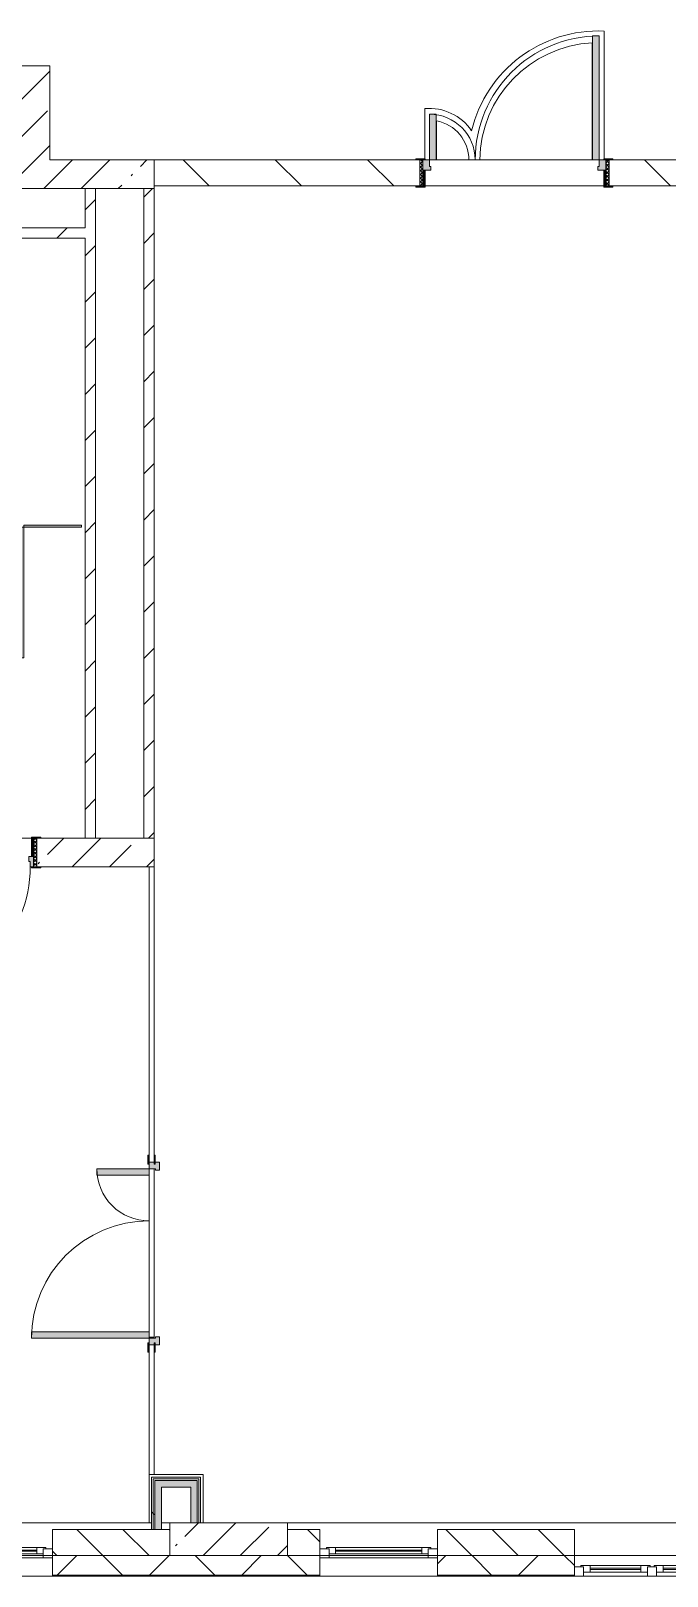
# Model space of a CAD drawing. Header units: millimetres. Extents: x -2766 to 205613, y -8553 to 29000.
# Drawn here: x 179268 to 184143, y -258 to 11589 of the extents above; entities that cross this region are included whole.
import ezdxf

# ---------------------------------------------------------------- set-up
doc = ezdxf.new("R2010")
doc.units = ezdxf.units.MM
for name, color, linetype, lineweight, true_color in [('A-DOOR-2', 7, 'Continuous', 5, 0xaaaaaa), ('A-DOOR-3', 7, 'Continuous', 5, 0xe2e2e2), ('A-DOOR-FRAM-3', 7, 'Continuous', 5, 0xe2e2e2), ('A-DOOR-FRAM-4', 7, 'Continuous', 5, 0xaaaaaa), ('A-FLOR-2', 7, 'Continuous', 5, 0xaaaaaa), ('A-GENM-2', 7, 'Continuous', 5, 0xe2ddcd), ('I-WALL-2', 7, 'Continuous', 5, 0xe7e7e7)]:
    doc.layers.add(name, color=color, linetype=linetype, lineweight=lineweight, true_color=true_color)
for name, color, linetype, lineweight in [('A-DOOR-5', 7, 'Continuous', 5), ('A-GENM-1', 7, 'Continuous', 5), ('A-GLAZ-2', 7, 'Continuous', 5), ('A-WALL', 7, 'Continuous', 9), ('A-WALL-3', 7, 'Continuous', 5), ('I-WALL-3', 7, 'Continuous', 5), ('S-COLS-2', 7, 'Continuous', 5)]:
    doc.layers.add(name, color=color, linetype=linetype, lineweight=lineweight)
pattern_1 = [(45, (78602.98, 0), (-176.7767, 176.7767), [])]
pattern_2 = [(45, (78603, 0), (-285.1231, 285.1231), []), (45, (78888.1, 0), (-285.1231, 285.1231), [504.031, -100.806, 16.764, -84.042])]
pattern_3 = [(45, (78603, 0), (-530.33, 530.33), []), (135, (78603, 0), (-530.33, -530.33), [])]

# ---------------------------------------------------------------- blocks, each defined once
blk = doc.blocks.new('110_Дверь_СКБ_1Ст_Внутренняя1 - Д-7а_л__950x2100h_Туалет-V215-2_2_1_птичка')
at = {"layer": 'A-DOOR-2'}
h = blk.add_hatch(dxfattribs=at)
h.set_pattern_fill('FP_148', color=256, style=0, pattern_type=2)
h.set_pattern_definition([(135, (1776.41, 174.685), (-14.14214, -14.14214), []), (225, (1776.41, 174.685), (14.14214, -14.14214), [])])
h.paths.add_polyline_path([(537.5, 110), (512.5, 110), (512.5, -110), (537.5, -110)])
at = {"layer": 'A-DOOR-3'}
h = blk.add_hatch(color=256, dxfattribs=at)
h.paths.add_polyline_path([(-487.5, 110), (-487.5, 30), (-452.5, 30), (-452.5, 70), (-462.5, 70), (-462.5, 110), (-472.5, 110)])
h.paths.add_polyline_path([(497.5, 110), (487.5, 110), (487.5, 70), (477.5, 70), (477.5, 30), (512.5, 30), (512.5, 110)])
at = {"layer": 'A-DOOR-FRAM-3'}
for points in [[(487.5, 1060), (447.5, 1060), (447.5, 110), (487.5, 112), (487.5, 692.5)], [(-512.5, 118), (-542.5, 118), (-542.5, 110), (-472.5, 110), (-472.5, 118), (-498.3, 118)], [(-487.5, 30), (-487.5, -110), (-472.5, -110), (-472.5, 30)], [(567.5, 118), (497.5, 118), (497.5, 110), (567.5, 110)], [(497.5, 30), (497.5, -110), (512.5, -110), (512.5, 30)], [(-487.5, -110), (-542.5, -110), (-542.5, -118), (-472.5, -118), (-472.5, -110)], [(567.5, -110), (497.5, -110), (497.5, -118), (567.5, -114)]]:
    blk.add_hatch(color=256, dxfattribs=at).paths.add_polyline_path(points)
at = {"layer": 'A-DOOR-FRAM-4'}
h = blk.add_hatch(dxfattribs=at)
h.set_pattern_fill('FP_149', color=256, style=0, pattern_type=2)
h.set_pattern_definition([(45, (-346.384, 174.685), (-14.1421, 14.1421), []), (135, (-346.384, 174.685), (-14.1421, -14.1421), [])])
h.paths.add_polyline_path([(-512.5, 110), (-512.5, -110), (-487.5, -110), (-487.5, 110)])
at = {"layer": 'A-DOOR-2'}
for p, q in [((487.5, 1060), (447.5, 1060)), ((447.5, 1060), (447.5, 110)), ((487.5, 110), (487.5, 1060)), ((447.5, 110), (487.5, 110))]:
    blk.add_line(p, q, dxfattribs=at)
blk.add_arc((487.5, 110), 950, 90, 180, dxfattribs=at)
at = {"layer": 'A-DOOR-FRAM-4'}
for p, q in [((-472.5, 118), (-542.5, 118)), ((-542.5, 118), (-542.5, 110)), ((-542.5, 110), (-472.5, 110)), ((-487.5, 110), (-512.5, 110)), ((-512.5, 110), (-512.5, -110)), ((-462.5, 110), (-487.5, 110)), ((-487.5, 110), (-487.5, 30)), ((-487.5, -110), (-487.5, 110)), ((-472.5, 110), (-487.5, 110)), ((-487.5, 110), (-487.5, 109)), ((-487.5, 109), (-472.5, 109)), ((-487.5, 30), (-452.5, 30)), ((-472.5, 30), (-487.5, 30)), ((-487.5, 30), (-487.5, -110)), ((-472.5, 110), (-472.5, 118)), ((-472.5, 109), (-472.5, 110)), ((-472.5, -110), (-472.5, 30)), ((-462.5, 70), (-462.5, 110)), ((-452.5, 70), (-462.5, 70)), ((-452.5, 30), (-452.5, 70)), ((487.5, 70), (477.5, 70)), ((477.5, 70), (477.5, 30)), ((477.5, 30), (512.5, 30)), ((487.5, 110), (487.5, 70)), ((512.5, 110), (487.5, 110)), ((567.5, 118), (497.5, 118)), ((497.5, 118), (497.5, 110)), ((512.5, 110), (497.5, 110)), ((497.5, 110), (497.5, 109)), ((497.5, 110), (567.5, 110)), ((497.5, 109), (512.5, 109)), ((512.5, 30), (497.5, 30)), ((497.5, 30), (497.5, -110)), ((512.5, 30), (512.5, 110)), ((537.5, 110), (512.5, 110)), ((512.5, 110), (512.5, -110)), ((512.5, 109), (512.5, 110)), ((512.5, -110), (512.5, 30)), ((537.5, -110), (537.5, 110)), ((567.5, 110), (567.5, 118)), ((-472.5, -110), (-542.5, -110)), ((-542.5, -110), (-542.5, -118)), ((-542.5, -118), (-472.5, -118)), ((-512.5, -110), (-487.5, -110)), ((-487.5, -110), (-472.5, -110)), ((-472.5, -118), (-472.5, -110)), ((497.5, -110), (512.5, -110)), ((567.5, -110), (497.5, -110)), ((497.5, -110), (497.5, -118)), ((497.5, -118), (567.5, -118)), ((512.5, -110), (537.5, -110)), ((567.5, -118), (567.5, -110))]:
    blk.add_line(p, q, dxfattribs=at)
blk = doc.blocks.new('BSC_Колонна _Прямоугольная - 250х900-V217-2_2_1_птичка')
at = {"layer": 'S-COLS-2'}
h = blk.add_hatch(dxfattribs=at)
h.set_pattern_fill('FP_151', color=256, style=0, pattern_type=2)
h.set_pattern_definition([(45, (-102180, -25), (-285.1231, 285.1231), []), (45, (-101894.88, -25), (-285.1231, 285.1231), [504.031, -100.806, 16.764, -84.042])])
h.paths.add_polyline_path([(-423, -125), (450, -125), (450, 125), (-450, 125), (-450, -125)])
for p, q in [((450, 125), (-450, 125)), ((-450, 125), (-450, -125)), ((450, -125), (450, 125)), ((-450, -125), (450, -125))]:
    blk.add_line(p, q, dxfattribs=at)
blk = doc.blocks.new('110_Дверь_СКБ_2Ст - Д-6_л__ ДОО_Дв_1450x2100h_Дверь из раздевальной в коридор-V221-2_2_1_птичка')
at = {"layer": 'A-DOOR-2'}
h = blk.add_hatch(dxfattribs=at)
h.set_pattern_fill('FP_132', color=256, style=0, pattern_type=2)
h.set_pattern_definition([(135, (1576.41, 164.685), (-14.14214, -14.14214), []), (225, (1576.41, 164.685), (14.14214, -14.14214), [])])
h.paths.add_polyline_path([(738, -100), (738, 100), (712, 100), (712, -100)])
at = {"layer": 'A-DOOR-3'}
for points in [[(612, 100), (662, 100), (662, 1050), (612, 1050), (612, 493)], [(-588, 100), (-588, 450), (-638, 450), (-638, 100)]]:
    blk.add_hatch(color=256, dxfattribs=at).paths.add_polyline_path(points)
h = blk.add_hatch(color=256, dxfattribs=at)
h.paths.add_polyline_path([(-688, 20), (-628, 20), (-628, 50), (-638, 50), (-638, 100), (-688, 100), (-688, 57)])
h.paths.add_polyline_path([(662, 20), (712, 20), (712, 100), (662, 100), (662, 50), (652, 50), (652, 20)])
at = {"layer": 'A-DOOR-FRAM-3'}
for points in [[(-675, 100), (-672, 100), (-675, 108), (-742, 108), (-742, 100), (-688, 100)], [(-675, -100), (-672, -100), (-675, 20), (-688, 20), (-688, -100)], [(768, 100), (768, 108), (698, 108), (700, 100), (738, 100)], [(698, -100), (712, -100), (712, 20), (698, 20)], [(-715, -108), (-672, -108), (-672, -100), (-742, -100), (-742, -108)], [(738, -108), (768, -108), (768, -100), (698, -104), (698, -108), (734, -108)]]:
    blk.add_hatch(color=256, dxfattribs=at).paths.add_polyline_path(points)
at = {"layer": 'A-DOOR-FRAM-4'}
h = blk.add_hatch(dxfattribs=at)
h.set_pattern_fill('FP_133', color=256, style=0, pattern_type=2)
h.set_pattern_definition([(45, (-546.384, 164.685), (-14.1421, 14.1421), []), (135, (-546.384, 164.685), (-14.1421, -14.1421), [])])
h.paths.add_polyline_path([(-688, -100), (-688, 100), (-712, 100), (-712, -100)])
at = {"layer": 'A-DOOR-2'}
for p, q in [((662, 1050), (612, 1050)), ((612, 1050), (612, 100)), ((662, 100), (662, 1050)), ((-638, 450), (-638, 100)), ((-588, 450), (-638, 450)), ((-588, 100), (-588, 450)), ((-638, 100), (-588, 100)), ((612, 100), (662, 100))]:
    blk.add_line(p, q, dxfattribs=at)
for centre, radius, start, end in [((662, 100), 950, 90, 180), ((-638, 100), 350, 360, 90)]:
    blk.add_arc(centre, radius, start, end, dxfattribs=at)
at = {"layer": 'A-DOOR-FRAM-4'}
for p, q in [((-672, 108), (-742, 108)), ((-742, 108), (-742, 100)), ((-742, 100), (-672, 100)), ((-688, 100), (-712, 100)), ((-712, 100), (-712, -100)), ((-638, 100), (-688, 100)), ((-688, 100), (-688, 20)), ((-688, 20), (-628, 20)), ((-688, -100), (-688, 100)), ((-672, 20), (-688, 20)), ((-688, 20), (-688, -100)), ((-672, 100), (-672, 108)), ((-672, -100), (-672, 20)), ((-638, 50), (-638, 100)), ((-628, 50), (-638, 50)), ((-628, 20), (-628, 50)), ((662, 50), (652, 50)), ((652, 50), (652, 20)), ((652, 20), (712, 20)), ((662, 100), (662, 50)), ((712, 100), (662, 100)), ((768, 108), (698, 108)), ((698, 108), (698, 100)), ((698, 100), (768, 100)), ((712, 20), (698, 20)), ((698, 20), (698, -100)), ((712, 20), (712, 100)), ((738, 100), (712, 100)), ((712, 100), (712, -100)), ((712, -100), (712, 20)), ((738, -100), (738, 100)), ((768, 100), (768, 108)), ((-672, -100), (-742, -100)), ((-742, -100), (-742, -108)), ((-742, -108), (-672, -108)), ((-712, -100), (-688, -100)), ((-688, -100), (-672, -100)), ((-672, -108), (-672, -100)), ((698, -100), (712, -100)), ((768, -100), (698, -100)), ((698, -100), (698, -108)), ((698, -108), (768, -108)), ((712, -100), (738, -100)), ((768, -108), (768, -100))]:
    blk.add_line(p, q, dxfattribs=at)
blk = doc.blocks.new('120_Окно_СКБ_1Ст - 120_Окно_СКБ_1Ст 900х2500_h_ с форточкой-22876038-2_2_1_птичка')
at = {"layer": 'A-GLAZ-2'}
for p, q in [((-450, -127), (-450, -57)), ((-450, -57), (-380, -57)), ((450, -57), (-450, -57)), ((-380, -57), (-380, -127)), ((380, -87), (-380, -87)), ((-380, -87), (-380, -127)), ((-330, -137), (-330, -87)), ((-330, -107), (330, -107)), ((330, -117), (-330, -117)), ((330, -137), (330, -87)), ((380, -127), (380, -57)), ((380, -57), (450, -57)), ((380, -127), (380, -87)), ((450, -57), (450, -127)), ((-380, -127), (-450, -127)), ((-450, -127), (-400, -127)), ((-380, -127), (-400, -127)), ((-400, -127), (-400, -137)), ((-400, -137), (400, -137)), ((400, -137), (-400, -137)), ((450, -127), (380, -127)), ((400, -127), (380, -127)), ((400, -127), (450, -127)), ((400, -137), (400, -127))]:
    blk.add_line(p, q, dxfattribs=at)
blk = doc.blocks.new('120_Окно_СКБ_2Ст_Фрамуга сверху - 120_Окно_СКБ_2Ст_2300х2500_h_ ДОО-22877051-2_2_1_птичка')
at = {"layer": 'A-GLAZ-2'}
for p, q in [((-1150, 13), (-1150, 83)), ((-1150, 83), (-1080, 83)), ((1150, 83), (-1150, 83)), ((-1080, 13), (-1150, 13)), ((-1150, 13), (-1100, 13)), ((-1080, 13), (-1100, 13)), ((-1100, 13), (-1100, 3)), ((-1100, 3), (540, 3)), ((540, 3), (-1100, 3)), ((-1080, 83), (-1080, 13)), ((-1080, 83), (1080, 83)), ((520, 53), (-1080, 53)), ((-1080, 53), (-1080, 13)), ((-1030, 3), (-1030, 53)), ((-1030, 33), (470, 33)), ((470, 23), (-1030, 23)), ((470, 3), (470, 53)), ((520, 13), (520, 83)), ((520, 83), (590, 83)), ((520, 13), (520, 53)), ((590, 13), (520, 13)), ((540, 13), (520, 13)), ((540, 13), (570, 13)), ((540, 13), (570, 13)), ((540, 3), (540, 13)), ((590, 13), (570, 13)), ((570, 13), (570, 3)), ((570, 3), (1100, 3)), ((1100, 3), (570, 3)), ((590, 83), (590, 13)), ((1080, 53), (590, 53)), ((590, 53), (590, 13)), ((640, 3), (640, 53)), ((640, 33), (1030, 33)), ((1030, 23), (640, 23)), ((1030, 3), (1030, 53)), ((1080, 13), (1080, 83)), ((1080, 83), (1150, 83)), ((1080, 13), (1080, 53)), ((1150, 13), (1080, 13)), ((1100, 13), (1080, 13)), ((1100, 13), (1150, 13)), ((1100, 3), (1100, 13)), ((1150, 83), (1150, 13))]:
    blk.add_line(p, q, dxfattribs=at)
blk = doc.blocks.new('131_Сантехническая перегородка_Дверь МГН 2 - СД-1-V273-2_2_1_птичка')
at = {"layer": 'A-GENM-2'}
for points in [[(-268, 8), (-430, 8), (-430, -8), (10, -8), (10, 8)], [(1010, 8), (1010, -8), (1110, -8), (1110, 8)]]:
    blk.add_hatch(color=256, dxfattribs=at).paths.add_polyline_path(points)
at = {"layer": 'A-DOOR-5'}
for p, q in [((10, 1008), (26, 1008)), ((10, 8), (10, 1008)), ((26, 8), (26, 1008)), ((10, 8), (26, 8))]:
    blk.add_line(p, q, dxfattribs=at)
blk.add_arc((10, 8), 1000, 360, 90, dxfattribs=at)
at = {"layer": 'A-GENM-1'}
for p, q in [((10, 8), (-430, 8)), ((-430, 8), (-430, -8)), ((10, -8), (10, 8)), ((1110, 8), (1010, 8)), ((1010, 8), (1010, -8)), ((1110, -8), (1110, 8)), ((-430, -8), (10, -8)), ((1010, -8), (1110, -8))]:
    blk.add_line(p, q, dxfattribs=at)
blk = doc.blocks.new('110_Дверь_СКБ_2Ст - Д-5_п__в составе перегородки _не входит в спец__-32680317-2_2_1_птичка')
at = {"layer": 'A-DOOR-3'}
h = blk.add_hatch(color=256, dxfattribs=at)
h.paths.add_polyline_path([(712, 20), (712, 60), (652, 60), (652, 30), (662, 30), (662, -20), (712, -20), (712, 19)])
h.paths.add_polyline_path([(-628, 60), (-688, 60), (-688, -20), (-638, -18), (-638, 30), (-628, 30)])
for points in [[(-588, -22), (-588, -20), (-638, -21), (-638, -420), (-588, -420)], [(662, -44), (662, -20), (612, -20), (612, -920), (662, -920)]]:
    blk.add_hatch(color=256, dxfattribs=at).paths.add_polyline_path(points)
at = {"layer": 'A-DOOR-FRAM-3'}
for points in [[(-688, 20), (-692, 28), (-743, 28), (-743, 20), (-703, 20)], [(768, 28), (712, 28), (712, 20), (768, 20)], [(-672, -20), (-743, -20), (-743, -28), (-672, -28), (-672, -20)], [(768, -20), (698, -20), (698, -28), (768, -28)]]:
    blk.add_hatch(color=256, dxfattribs=at).paths.add_polyline_path(points)
at = {"layer": 'A-DOOR-2'}
for p, q in [((-638, -20), (-588, -20)), ((-638, -420), (-638, -20)), ((-588, -20), (-588, -420)), ((612, -20), (662, -20)), ((612, -920), (612, -20)), ((662, -20), (662, -920)), ((-588, -420), (-638, -420)), ((662, -920), (612, -920))]:
    blk.add_line(p, q, dxfattribs=at)
for centre, radius, start, end in [((-638, -20), 400, 270, 0), ((662, -20), 900, 180, 270)]:
    blk.add_arc(centre, radius, start, end, dxfattribs=at)
at = {"layer": 'A-DOOR-FRAM-4'}
for p, q in [((-743, 28), (-672, 28)), ((-743, 20), (-743, 28)), ((-672, 20), (-743, 20)), ((-688, 60), (-628, 60)), ((-688, -20), (-688, 60)), ((-688, 20), (-672, 20)), ((-688, 19), (-688, 20)), ((-672, 19), (-688, 19)), ((-672, 28), (-672, 20)), ((-672, 20), (-672, 19)), ((-638, 30), (-638, -20)), ((-628, 30), (-638, 30)), ((-628, 60), (-628, 30)), ((652, 60), (712, 60)), ((652, 30), (652, 60)), ((662, 30), (652, 30)), ((662, -20), (662, 30)), ((698, 20), (698, 28)), ((698, 28), (768, 28)), ((698, 19), (698, 20)), ((698, 20), (712, 20)), ((768, 20), (698, 20)), ((712, 19), (698, 19)), ((712, 60), (712, -20)), ((712, 20), (712, 19)), ((768, 28), (768, 20)), ((-743, -20), (-672, -20)), ((-743, -28), (-743, -20)), ((-672, -28), (-743, -28)), ((-638, -20), (-688, -20)), ((-672, -20), (-672, -28)), ((712, -20), (662, -20)), ((698, -28), (698, -20)), ((698, -20), (768, -20)), ((768, -28), (698, -28)), ((768, -20), (768, -28))]:
    blk.add_line(p, q, dxfattribs=at)

msp = doc.modelspace()

# ---------------------------------------------------------------- hatches: boundary and pattern name
at = {"layer": 'A-WALL-3'}
h = msp.add_hatch(dxfattribs=at)
h.set_pattern_fill('FP_125', color=256, style=0, pattern_type=2)
h.set_pattern_definition([(135, (78602.98, 0), (-176.7767, -176.7767), [])])
h.paths.add_polyline_path([(181483, -100), (181483, 100), (181233, 100), (181233, -100), (181260.6, -100)])
h.paths.add_polyline_path([(170566.2, -100), (171333, -100), (171333, 100), (170533, 100), (170533, -100), (170553, -100)])
h.paths.add_polyline_path([(201433, -100), (201433, 100), (200633, 97.5), (200633, -100), (201077.8, -100)])
h.paths.add_polyline_path([(173133, -100), (173383, -100), (173383, 100), (173133, 100)])
h.paths.add_polyline_path([(174283, -100), (177633, -100), (177633, 100), (174283, 100), (174283, 64.3)])
h.paths.add_polyline_path([(197933, -100), (197933, 100), (197433, 100), (197433, -100), (197925.1, -100)])
h.paths.add_polyline_path([(179433, -100), (180333, -100), (180333, 100), (179433, 100), (179433, 57.3)])
h.paths.add_polyline_path([(193871.5, -100), (194233, -100), (194233, 100), (193183, 100), (193183, -100)])
h.paths.add_polyline_path([(192283, -100), (192283, 100), (192033, 100), (192033, -100), (192070, -100)])
h.paths.add_polyline_path([(182383, -100), (183433, -100), (183433, 100), (182383, 100), (182383, -8.4)])
h.paths.add_polyline_path([(187533, -100), (188833, -100), (188833, 100), (187533, 100)])
h = msp.add_hatch(dxfattribs=at)
h.set_pattern_fill('FP_121', color=256, style=0, pattern_type=2)
h.set_pattern_definition([(45, (78603, 0), (-353.5534, 353.5534), []), (135, (78603, 0), (-353.5534, -353.5534), [])])
h.paths.add_polyline_path([(203680.1, -250), (203683, -250), (203683, -100), (202333, -100), (202333, -250), (203433, -250)])
h.paths.add_polyline_path([(199276.2, -250), (199733, -250), (199733, -100), (198833, -100), (198833, -250)])
h.paths.add_polyline_path([(200633, -250), (201433, -248), (201433, -100), (200633, -100), (200633, -244.5)])
h.paths.add_polyline_path([(188016.5, -250), (188833, -250), (188833, -100), (187533, -100), (187533, -250), (187566.1, -250)])
h.paths.add_polyline_path([(191133, -250), (192283, -250), (192283, -100), (191133, -100), (191133, -202.5)])
h.paths.add_polyline_path([(186633, -250), (186633, -100), (185733, -100), (185733, -250), (185764.5, -250)])
h.paths.add_polyline_path([(193183, -250), (194233, -250), (194233, -100), (193183, -100), (193183, -211.6)])
h.paths.add_polyline_path([(196533, -250), (197933, -250), (197933, -100), (196533, -100), (196533, -226.4)])
h.paths.add_polyline_path([(180359.8, -250), (181483, -250), (181483, -100), (179433, -100), (179433, -250), (179459.1, -250)])
h.paths.add_polyline_path([(183433, -250), (183433, -100), (182383, -100), (182383, -250)])
h.paths.add_polyline_path([(178533, -250), (178533, -100), (174283, -100), (174283, -250), (176756.7, -250)])
h.paths.add_polyline_path([(172233, -250), (173383, -250), (173383, -100), (172233, -100), (172233, -118.9)])
h.paths.add_polyline_path([(171333, -250), (171333, -100), (170533, -100), (170533, -250), (170901.6, -250)])
h.paths.add_polyline_path([(169633, -250), (169633, -100), (167813, -100), (167813, -250), (169550.5, -250)])
at = {"layer": 'I-WALL-2'}
for points in [[(180359.8, 425), (180543, 425), (180543, 475), (180218, 475), (180218, 425), (180268, 425)], [(180268, 100), (180268, 425), (180218, 425), (180218, 100)], [(180493, 150), (180543, 153.4), (180543, 425), (180493, 425), (180493, 160.3)]]:
    msp.add_hatch(color=256, dxfattribs=at).paths.add_polyline_path(points)
at = {"layer": 'I-WALL-3'}
h = msp.add_hatch(dxfattribs=at)
h.set_pattern_fill('FP_123', color=256, style=0, pattern_type=2)
h.set_pattern_definition(pattern_2)
h.paths.add_polyline_path([(179412, 10600), (179412, 11320), (179192, 11320), (179192, 10600)])
h = msp.add_hatch(dxfattribs=at)
h.set_pattern_fill('FP_123', color=256, style=0, pattern_type=2)
h.set_pattern_definition(pattern_2)
h.paths.add_polyline_path([(172813, 10380), (180213, 10380), (180213, 10600), (172813, 10600), (172813, 10380.6)])
h = msp.add_hatch(dxfattribs=at)
h.set_pattern_fill('FP_126', color=256, style=0, pattern_type=2)
h.set_pattern_definition([(135, (78603, 0), (-353.5534, -353.5534), [])])
h.paths.add_polyline_path([(180213, 10400), (182248, 10400), (182248, 10600), (180213, 10600)])
h.paths.add_polyline_path([(185713, 10400), (185733, 10400), (185733, 10600), (183698, 10600), (183698, 10400), (183963, 10400)])
h = msp.add_hatch(dxfattribs=at)
h.set_pattern_fill('FP_127', color=256, style=0, pattern_type=2)
h.set_pattern_definition(pattern_1)
h.paths.add_polyline_path([(179763, 5400), (179763, 10380), (179683, 10378), (179683, 5400)])
h = msp.add_hatch(dxfattribs=at)
h.set_pattern_fill('FP_127', color=256, style=0, pattern_type=2)
h.set_pattern_definition(pattern_1)
h.paths.add_polyline_path([(180173, 5400), (180213, 5400), (180213, 10380), (180133, 10378), (180133, 5400)])
h = msp.add_hatch(dxfattribs=at)
h.set_pattern_fill('FP_127', color=256, style=0, pattern_type=2)
h.set_pattern_definition(pattern_1)
h.paths.add_polyline_path([(173123, 10000), (179683, 10000), (179683, 10080), (172893, 10080), (172893, 10000), (173003.2, 10000)])
h = msp.add_hatch(dxfattribs=at)
h.set_pattern_fill('FP_123', color=256, style=0, pattern_type=2)
h.set_pattern_definition(pattern_2)
h.paths.add_polyline_path([(179683, 5180), (180213, 5180), (180213, 5400), (179313, 5400), (179316.9, 5180), (179596.4, 5180)])
h.paths.add_polyline_path([(172813, 5180), (178263, 5180), (178263, 5400), (172813, 5400)])
h = msp.add_hatch(dxfattribs=at)
h.set_pattern_fill('FP_180', color=256, style=0, pattern_type=2)
h.set_pattern_definition(pattern_3)
h.paths.add_polyline_path([(180205.5, 100), (180205.5, 487.5), (180193, 487.5), (180193, 100)])
h = msp.add_hatch(dxfattribs=at)
h.set_pattern_fill('FP_180', color=256, style=0, pattern_type=2)
h.set_pattern_definition(pattern_3)
h.paths.add_polyline_path([(180218, 100), (180213, 475), (180205.5, 475), (180205.5, 100)])
h = msp.add_hatch(dxfattribs=at)
h.set_pattern_fill('FP_180', color=256, style=0, pattern_type=2)
h.set_pattern_definition(pattern_3)
h.paths.add_polyline_path([(180543, 150), (180555.5, 153.4), (180553.6, 475), (180543, 475), (180543, 153.4)])
h = msp.add_hatch(dxfattribs=at)
h.set_pattern_fill('FP_180', color=256, style=0, pattern_type=2)
h.set_pattern_definition(pattern_3)
h.paths.add_polyline_path([(180555.5, 150), (180568, 150), (180568, 487.5), (180555.5, 487.5), (180555.5, 151.7)])

# ---------------------------------------------------------------- linework, layer by layer
at = {"layer": 'A-FLOR-2'}
for p, q in [((183570.1, 11497.8), (183570.1, 10600)), ((183660.1, 10608), (183660.1, 11588.1)), ((182286, 10993.6), (182286, 10608)), ((182376, 10600), (182376, 10899.7)), ((182376, 10600), (182707.6, 10600)), ((180173, 1575), (180213, 1575)), ((180213, 1575), (180213, 1565)), ((180173, 150), (180173, 521)), ((180213, 521), (180589, 521)), ((180589, 521), (180589, 150))]:
    msp.add_line(p, q, dxfattribs=at)
for centre, radius, start, end in [((183617.5, 10589), 1000, 87.56236, 166.45029), ((183617.5, 10589), 910, 92.99005, 179.3074), ((182319.5, 10600), 395, 34.42231, 94.87345), ((182319.5, 10600), 305, 360, 79.33549)]:
    msp.add_arc(centre, radius, start, end, dxfattribs=at)
at = {"layer": 'A-WALL'}
for p, q in [((179683, 5400), (179763, 5400)), ((180133, 5400), (180213, 5400)), ((180213, 5180), (180173, 5180)), ((180193, 487.5), (180193, 425)), ((180205.5, 487.5), (180205.5, 100)), ((180555.5, 487.5), (180205.5, 487.5)), ((180218, 475), (180218, 100)), ((180543, 475), (180218, 475)), ((180543, 150), (180543, 475)), ((180555.5, 150), (180555.5, 487.5)), ((179433, -100), (180333, -100)), ((180333, -100), (179433, -100)), ((181233, -100), (181483, -100)), ((181483, -100), (181233, -100)), ((182383, -100), (183433, -100)), ((183433, -100), (182383, -100)), ((179433, -250), (181483, -250)), ((179433, -253), (181483, -253)), ((182383, -250), (183433, -250)), ((182383, -253), (183433, -253))]:
    msp.add_line(p, q, dxfattribs=at)
at = {"layer": 'A-WALL-3'}
for p, q in [((180333, 100), (179433, 100)), ((179433, 100), (179433, -258)), ((181483, 100), (181233, 100)), ((181483, -258), (181483, 100)), ((183433, 100), (182383, 100)), ((182383, 100), (182383, -258)), ((183433, -258), (183433, 100)), ((178533, -100), (179433, -100)), ((181483, -100), (182383, -100)), ((171333, -258), (185733, -258))]:
    msp.add_line(p, q, dxfattribs=at)
at = {"layer": 'I-WALL-3'}
for p, q in [((179412, 11320), (179192, 11320)), ((179412, 10600), (179412, 11320)), ((182218, 10600), (179412, 10600)), ((180213, 10600), (180213, 2970)), ((182707.6, 10600), (183570.1, 10600)), ((186253, 10600), (183728, 10600)), ((172893, 10380), (180213, 10380)), ((179683, 10380), (179683, 10080)), ((179763, 5400), (179763, 10380)), ((180133, 10380), (180133, 5400)), ((180213, 10400), (182218, 10400)), ((183658, 10400), (182288, 10400)), ((183728, 10400), (185733, 10400)), ((179683, 10080), (172893, 10080)), ((172893, 10000), (179683, 10000)), ((179683, 10000), (179683, 5400)), ((178303, 5400), (179273, 5400)), ((179683, 5400), (179343, 5400)), ((180133, 5400), (179763, 5400)), ((179343, 5180), (180173, 5180)), ((180173, 5180), (180173, 2970)), ((180213, 2865), (180213, 1575)), ((180173, 1615), (180173, 2815)), ((180173, 1460), (180173, 521)), ((180213, 521), (180213, 1460)), ((180173, 521), (180213, 521)), ((180193, 500), (180193, 100)), ((180568, 500), (180193, 500)), ((180568, 150), (180568, 500)), ((180268, 100), (180268, 425)), ((180268, 425), (180493, 425)), ((180493, 425), (180493, 150)), ((178533, 150), (180193, 150)), ((180268, 150), (180333, 150)), ((181233, 150), (185733, 150)), ((185733, -100), (183433, -100))]:
    msp.add_line(p, q, dxfattribs=at)

# ---------------------------------------------------------------- block references
at = {"layer": 'A-DOOR-2'}
msp.add_blockref('110_Дверь_СКБ_2Ст - Д-6_л__ ДОО_Дв_1450x2100h_Дверь из раздевальной в коридор-V221-2_2_1_птичка', (182960.5, 10500), dxfattribs=at)
for name, p, rotation in [('110_Дверь_СКБ_1Ст_Внутренняя1 - Д-7а_л__950x2100h_Туалет-V215-2_2_1_птичка', (178800.5, 5290), 180), ('110_Дверь_СКБ_2Ст - Д-5_п__в составе перегородки _не входит в спец__-32680317-2_2_1_птичка', (180193, 2227.5), 270)]:
    msp.add_blockref(name, p, dxfattribs=dict(at, rotation=rotation))
at = {"layer": 'A-GENM-1', "rotation": 180}
msp.add_blockref('131_Сантехническая перегородка_Дверь МГН 2 - СД-1-V273-2_2_1_птичка', (179224.5, 7791), dxfattribs=at)
at = {"layer": 'A-GLAZ-2', "rotation": 180}
for name, p in [('120_Окно_СКБ_1Ст - 120_Окно_СКБ_1Ст 900х2500_h_ с форточкой-22876038-2_2_1_птичка', (178983, -175)), ('120_Окно_СКБ_1Ст - 120_Окно_СКБ_1Ст 900х2500_h_ с форточкой-22876038-2_2_1_птичка', (181933, -175)), ('120_Окно_СКБ_2Ст_Фрамуга сверху - 120_Окно_СКБ_2Ст_2300х2500_h_ ДОО-22877051-2_2_1_птичка', (184583, -175))]:
    msp.add_blockref(name, p, dxfattribs=at)
at = {"layer": 'S-COLS-2'}
msp.add_blockref('BSC_Колонна _Прямоугольная - 250х900-V217-2_2_1_птичка', (180783, 25), dxfattribs=at)

doc.saveas('drawing.dxf')
